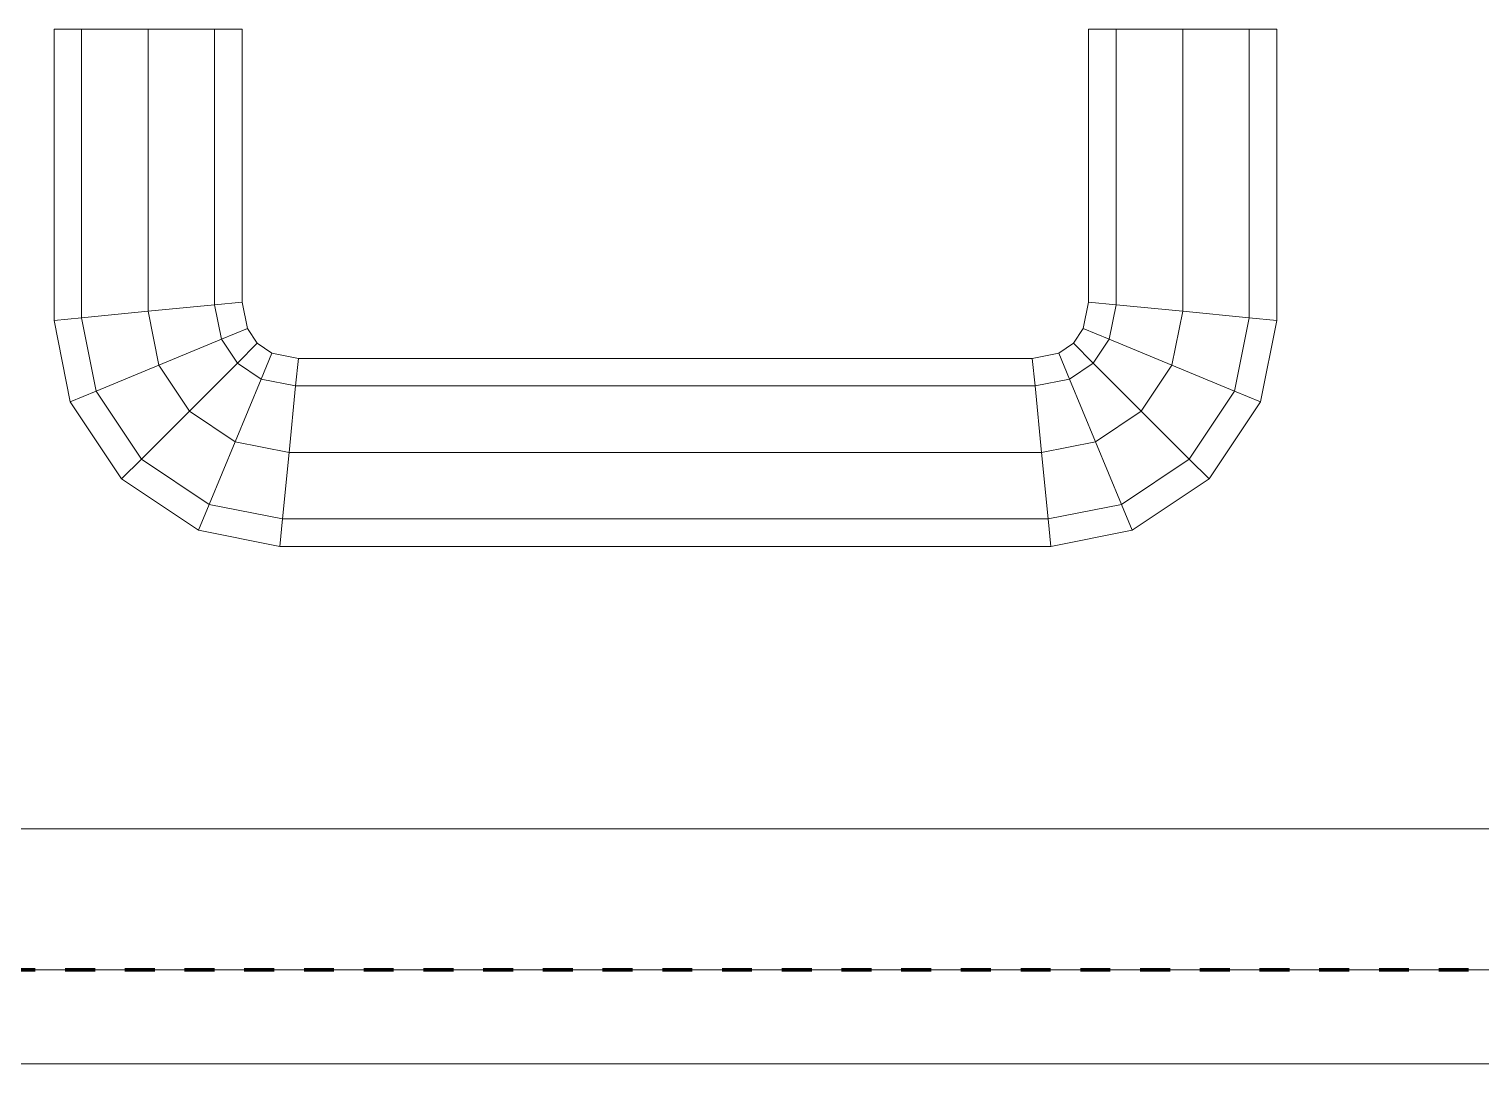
# Model space of a CAD drawing. Header units: millimetres. Extents: x -5300 to 98858, y -5196 to 93886.
# Drawn here: x 24129.7 to 24284.1, y 43005 to 43115 of the extents above; entities that cross this region are included whole.
import ezdxf

# ---------------------------------------------------------------- set-up
doc = ezdxf.new("R2010")
doc.units = ezdxf.units.MM
doc.linetypes.add('Штрих', pattern=[6.35, 3.175, -3.175])
doc.linetypes.add('Штрих_2_', pattern=[6.35, 3.175, -3.175])
for name, color, linetype, lineweight, true_color in [('_Разделитель помещений_', 4, 'Штрих', 70, 0x00ffff), ('Двери', 7, 'Continuous', 18, 0x7f7f7f), ('Стены', 7, 'Continuous', 18, 0x7f7f7f)]:
    doc.layers.add(name, color=color, linetype=linetype, lineweight=lineweight, true_color=true_color)

# ---------------------------------------------------------------- blocks, each defined once
blk = doc.blocks.new('СТВ_Перегородка_Кирпич 47552 - СТВ_Перегородка_Кирпич-242162-Подвал')
at = {"layer": 'Стены', "color": 254, "true_color": 0xd4d4d4}
for p, q in [((21750, 43030), (27250, 43030)), ((21750, 43030), (27250, 43030)), ((27250, 43030), (21750, 43030)), ((21750, 43030), (27250, 43030)), ((27250, 43030), (21750, 43030)), ((27235, 43030), (21765, 43030)), ((23590.37, 43030), (25290.37, 43030)), ((25290.37, 43030), (23590.37, 43030)), ((25290.37, 43030), (23590.37, 43030)), ((23590.37, 43030), (25290.37, 43030)), ((23590.37, 43030), (25290.37, 43030)), ((25290.37, 43030), (23590.37, 43030)), ((23590.37, 43030), (25290.37, 43030)), ((25290.37, 43030), (23590.37, 43030)), ((21750, 43015), (27250, 43015)), ((27250, 43015), (21750, 43015)), ((21765, 43015), (27235, 43015)), ((23590.37, 43015), (25290.37, 43015)), ((25290.37, 43015), (23590.37, 43015)), ((25290.37, 43015), (23590.37, 43015)), ((23590.37, 43015), (25290.37, 43015))]:
    blk.add_line(p, q, dxfattribs=at)
blk = doc.blocks.new('СТВ_Перегородка_Кирпич 47552 - СТВ_Перегородка_Кирпич 47552-242166-Подвал')
blk.add_blockref('СТВ_Перегородка_Кирпич 47552 - СТВ_Перегородка_Кирпич-242162-Подвал', (0, 0))
blk = doc.blocks.new('Д-29 - Д-29-242171-Подвал')
at = {"layer": 'Двери', "color": 254, "true_color": 0xd4d4d4}
for p, q in [((24132.37, 43084.02), (24132.37, 43115)), ((24132.37, 43115), (24135.3, 43115)), ((24135.3, 43115), (24132.37, 43115)), ((24132.37, 43115), (24132.37, 43084.02)), ((24132.37, 43115), (24135.3, 43115)), ((24135.3, 43115), (24132.37, 43115)), ((24135.3, 43115), (24135.3, 43084.3)), ((24135.3, 43084.3), (24135.3, 43115)), ((24135.3, 43115), (24142.37, 43115)), ((24142.37, 43115), (24135.3, 43115)), ((24135.3, 43084.3), (24135.3, 43115)), ((24135.3, 43115), (24142.37, 43115)), ((24142.37, 43115), (24135.3, 43115)), ((24135.3, 43115), (24135.3, 43084.3)), ((24142.37, 43115), (24149.44, 43115)), ((24149.44, 43115), (24142.37, 43115)), ((24142.37, 43115), (24142.37, 43085)), ((24142.37, 43085), (24142.37, 43115)), ((24149.44, 43115), (24142.37, 43115)), ((24142.37, 43115), (24142.37, 43085)), ((24142.37, 43085), (24142.37, 43115)), ((24142.37, 43115), (24149.44, 43115)), ((24149.44, 43115), (24152.37, 43115)), ((24152.37, 43115), (24149.44, 43115)), ((24149.44, 43085.7), (24149.44, 43115)), ((24152.37, 43115), (24149.44, 43115)), ((24149.44, 43115), (24149.44, 43085.7)), ((24149.44, 43085.7), (24149.44, 43115)), ((24149.44, 43115), (24152.37, 43115)), ((24149.44, 43115), (24149.44, 43085.7)), ((24152.37, 43085.98), (24152.37, 43115)), ((24152.37, 43115), (24152.37, 43085.98)), ((24242.37, 43085.98), (24242.37, 43115)), ((24242.37, 43115), (24245.3, 43115)), ((24242.37, 43115), (24242.37, 43085.98)), ((24245.3, 43115), (24242.37, 43115)), ((24245.3, 43085.7), (24245.3, 43115)), ((24245.3, 43115), (24252.37, 43115)), ((24245.3, 43115), (24245.3, 43085.7)), ((24252.37, 43115), (24245.3, 43115)), ((24245.3, 43115), (24245.3, 43085.7)), ((24245.3, 43085.7), (24245.3, 43115)), ((24252.37, 43085), (24252.37, 43115)), ((24252.37, 43115), (24259.44, 43115)), ((24252.37, 43115), (24252.37, 43085)), ((24259.44, 43115), (24252.37, 43115)), ((24252.37, 43115), (24252.37, 43085)), ((24252.37, 43085), (24252.37, 43115)), ((24259.44, 43084.3), (24259.44, 43115)), ((24259.44, 43115), (24262.37, 43115)), ((24259.44, 43115), (24259.44, 43084.3)), ((24262.37, 43115), (24259.44, 43115)), ((24259.44, 43115), (24259.44, 43084.3)), ((24259.44, 43084.3), (24259.44, 43115)), ((24262.37, 43115), (24262.37, 43084.02)), ((24262.37, 43084.02), (24262.37, 43115)), ((24142.37, 43085), (24149.44, 43085.7)), ((24149.44, 43085.7), (24142.37, 43085)), ((24142.37, 43085), (24149.44, 43085.7)), ((24149.44, 43085.7), (24142.37, 43085)), ((24149.44, 43085.7), (24152.37, 43085.98)), ((24152.37, 43085.98), (24149.44, 43085.7)), ((24149.44, 43085.7), (24152.37, 43085.98)), ((24152.37, 43085.98), (24149.44, 43085.7)), ((24149.44, 43085.7), (24150.17, 43082.02)), ((24150.17, 43082.02), (24149.44, 43085.7)), ((24150.17, 43082.02), (24149.44, 43085.7)), ((24149.44, 43085.7), (24150.17, 43082.02)), ((24152.37, 43085.98), (24152.93, 43083.16)), ((24152.93, 43083.16), (24152.37, 43085.98)), ((24241.8, 43083.16), (24242.37, 43085.98)), ((24242.37, 43085.98), (24241.8, 43083.16)), ((24245.3, 43085.7), (24242.37, 43085.98)), ((24242.37, 43085.98), (24245.3, 43085.7)), ((24242.37, 43085.98), (24245.3, 43085.7)), ((24245.3, 43085.7), (24242.37, 43085.98)), ((24244.56, 43082.02), (24245.3, 43085.7)), ((24245.3, 43085.7), (24244.56, 43082.02)), ((24245.3, 43085.7), (24244.56, 43082.02)), ((24244.56, 43082.02), (24245.3, 43085.7)), ((24252.37, 43085), (24245.3, 43085.7)), ((24245.3, 43085.7), (24252.37, 43085)), ((24245.3, 43085.7), (24252.37, 43085)), ((24252.37, 43085), (24245.3, 43085.7)), ((24132.37, 43084.02), (24135.3, 43084.3)), ((24135.3, 43084.3), (24132.37, 43084.02)), ((24135.3, 43084.3), (24132.37, 43084.02)), ((24132.37, 43084.02), (24135.3, 43084.3)), ((24135.3, 43084.3), (24142.37, 43085)), ((24142.37, 43085), (24135.3, 43084.3)), ((24142.37, 43085), (24135.3, 43084.3)), ((24135.3, 43084.3), (24142.37, 43085)), ((24135.3, 43084.3), (24136.85, 43076.5)), ((24136.85, 43076.5), (24135.3, 43084.3)), ((24136.85, 43076.5), (24135.3, 43084.3)), ((24135.3, 43084.3), (24136.85, 43076.5)), ((24142.37, 43085), (24143.51, 43079.26)), ((24143.51, 43079.26), (24142.37, 43085)), ((24143.51, 43079.26), (24142.37, 43085)), ((24142.37, 43085), (24143.51, 43079.26)), ((24251.22, 43079.26), (24252.37, 43085)), ((24252.37, 43085), (24251.22, 43079.26)), ((24252.37, 43085), (24251.22, 43079.26)), ((24251.22, 43079.26), (24252.37, 43085)), ((24259.44, 43084.3), (24252.37, 43085)), ((24252.37, 43085), (24259.44, 43084.3)), ((24252.37, 43085), (24259.44, 43084.3)), ((24259.44, 43084.3), (24252.37, 43085)), ((24257.89, 43076.5), (24259.44, 43084.3)), ((24259.44, 43084.3), (24257.89, 43076.5)), ((24259.44, 43084.3), (24257.89, 43076.5)), ((24257.89, 43076.5), (24259.44, 43084.3)), ((24262.37, 43084.02), (24259.44, 43084.3)), ((24259.44, 43084.3), (24262.37, 43084.02)), ((24259.44, 43084.3), (24262.37, 43084.02)), ((24262.37, 43084.02), (24259.44, 43084.3)), ((24134.09, 43075.36), (24132.37, 43084.02)), ((24132.37, 43084.02), (24134.09, 43075.36)), ((24150.17, 43082.02), (24152.93, 43083.16)), ((24152.93, 43083.16), (24150.17, 43082.02)), ((24152.93, 43083.16), (24150.17, 43082.02)), ((24150.17, 43082.02), (24152.93, 43083.16)), ((24152.93, 43083.16), (24153.97, 43081.6)), ((24153.97, 43081.6), (24152.93, 43083.16)), ((24240.76, 43081.6), (24241.8, 43083.16)), ((24241.8, 43083.16), (24240.76, 43081.6)), ((24244.56, 43082.02), (24241.8, 43083.16)), ((24241.8, 43083.16), (24244.56, 43082.02)), ((24241.8, 43083.16), (24244.56, 43082.02)), ((24244.56, 43082.02), (24241.8, 43083.16)), ((24262.37, 43084.02), (24260.64, 43075.36)), ((24260.64, 43075.36), (24262.37, 43084.02)), ((24143.51, 43079.26), (24150.17, 43082.02)), ((24150.17, 43082.02), (24143.51, 43079.26)), ((24150.17, 43082.02), (24143.51, 43079.26)), ((24143.51, 43079.26), (24150.17, 43082.02)), ((24150.17, 43082.02), (24151.86, 43079.49)), ((24151.86, 43079.49), (24150.17, 43082.02)), ((24151.86, 43079.49), (24150.17, 43082.02)), ((24150.17, 43082.02), (24151.86, 43079.49)), ((24151.86, 43079.49), (24153.97, 43081.6)), ((24153.97, 43081.6), (24151.86, 43079.49)), ((24153.97, 43081.6), (24151.86, 43079.49)), ((24151.86, 43079.49), (24153.97, 43081.6)), ((24153.97, 43081.6), (24155.53, 43080.56)), ((24155.53, 43080.56), (24153.97, 43081.6)), ((24239.2, 43080.56), (24240.76, 43081.6)), ((24240.76, 43081.6), (24239.2, 43080.56)), ((24242.87, 43079.49), (24240.76, 43081.6)), ((24240.76, 43081.6), (24242.87, 43079.49)), ((24240.76, 43081.6), (24242.87, 43079.49)), ((24242.87, 43079.49), (24240.76, 43081.6)), ((24242.87, 43079.49), (24244.56, 43082.02)), ((24244.56, 43082.02), (24242.87, 43079.49)), ((24244.56, 43082.02), (24242.87, 43079.49)), ((24242.87, 43079.49), (24244.56, 43082.02)), ((24251.22, 43079.26), (24244.56, 43082.02)), ((24244.56, 43082.02), (24251.22, 43079.26)), ((24244.56, 43082.02), (24251.22, 43079.26)), ((24251.22, 43079.26), (24244.56, 43082.02)), ((24154.39, 43077.8), (24155.53, 43080.56)), ((24155.53, 43080.56), (24154.39, 43077.8)), ((24155.53, 43080.56), (24154.39, 43077.8)), ((24154.39, 43077.8), (24155.53, 43080.56)), ((24155.53, 43080.56), (24158.35, 43080)), ((24158.35, 43080), (24155.53, 43080.56)), ((24158.06, 43077.07), (24158.35, 43080)), ((24158.35, 43080), (24158.06, 43077.07)), ((24158.35, 43080), (24158.06, 43077.07)), ((24158.06, 43077.07), (24158.35, 43080)), ((24158.35, 43080), (24236.38, 43080)), ((24236.38, 43080), (24158.35, 43080)), ((24236.38, 43080), (24239.2, 43080.56)), ((24239.2, 43080.56), (24236.38, 43080)), ((24236.67, 43077.07), (24236.38, 43080)), ((24236.38, 43080), (24236.67, 43077.07)), ((24236.38, 43080), (24236.67, 43077.07)), ((24236.67, 43077.07), (24236.38, 43080)), ((24240.35, 43077.8), (24239.2, 43080.56)), ((24239.2, 43080.56), (24240.35, 43077.8)), ((24239.2, 43080.56), (24240.35, 43077.8)), ((24240.35, 43077.8), (24239.2, 43080.56)), ((24136.85, 43076.5), (24143.51, 43079.26)), ((24143.51, 43079.26), (24136.85, 43076.5)), ((24143.51, 43079.26), (24136.85, 43076.5)), ((24136.85, 43076.5), (24143.51, 43079.26)), ((24143.51, 43079.26), (24146.76, 43074.39)), ((24146.76, 43074.39), (24143.51, 43079.26)), ((24146.76, 43074.39), (24143.51, 43079.26)), ((24143.51, 43079.26), (24146.76, 43074.39)), ((24146.76, 43074.39), (24151.86, 43079.49)), ((24151.86, 43079.49), (24146.76, 43074.39)), ((24151.86, 43079.49), (24146.76, 43074.39)), ((24146.76, 43074.39), (24151.86, 43079.49)), ((24151.86, 43079.49), (24154.39, 43077.8)), ((24154.39, 43077.8), (24151.86, 43079.49)), ((24154.39, 43077.8), (24151.86, 43079.49)), ((24151.86, 43079.49), (24154.39, 43077.8)), ((24240.35, 43077.8), (24242.87, 43079.49)), ((24242.87, 43079.49), (24240.35, 43077.8)), ((24242.87, 43079.49), (24240.35, 43077.8)), ((24240.35, 43077.8), (24242.87, 43079.49)), ((24247.97, 43074.39), (24242.87, 43079.49)), ((24242.87, 43079.49), (24247.97, 43074.39)), ((24242.87, 43079.49), (24247.97, 43074.39)), ((24247.97, 43074.39), (24242.87, 43079.49)), ((24247.97, 43074.39), (24251.22, 43079.26)), ((24251.22, 43079.26), (24247.97, 43074.39)), ((24251.22, 43079.26), (24247.97, 43074.39)), ((24247.97, 43074.39), (24251.22, 43079.26)), ((24257.89, 43076.5), (24251.22, 43079.26)), ((24251.22, 43079.26), (24257.89, 43076.5)), ((24251.22, 43079.26), (24257.89, 43076.5)), ((24257.89, 43076.5), (24251.22, 43079.26)), ((24134.09, 43075.36), (24136.85, 43076.5)), ((24136.85, 43076.5), (24134.09, 43075.36)), ((24136.85, 43076.5), (24134.09, 43075.36)), ((24134.09, 43075.36), (24136.85, 43076.5)), ((24136.85, 43076.5), (24141.66, 43069.3)), ((24141.66, 43069.3), (24136.85, 43076.5)), ((24141.66, 43069.3), (24136.85, 43076.5)), ((24136.85, 43076.5), (24141.66, 43069.3)), ((24151.63, 43071.14), (24154.39, 43077.8)), ((24154.39, 43077.8), (24151.63, 43071.14)), ((24154.39, 43077.8), (24151.63, 43071.14)), ((24151.63, 43071.14), (24154.39, 43077.8)), ((24154.39, 43077.8), (24158.06, 43077.07)), ((24158.06, 43077.07), (24154.39, 43077.8)), ((24158.06, 43077.07), (24154.39, 43077.8)), ((24154.39, 43077.8), (24158.06, 43077.07)), ((24157.37, 43070), (24158.06, 43077.07)), ((24158.06, 43077.07), (24157.37, 43070)), ((24158.06, 43077.07), (24157.37, 43070)), ((24157.37, 43070), (24158.06, 43077.07)), ((24158.06, 43077.07), (24236.67, 43077.07)), ((24236.67, 43077.07), (24158.06, 43077.07)), ((24236.67, 43077.07), (24158.06, 43077.07)), ((24158.06, 43077.07), (24236.67, 43077.07)), ((24236.67, 43077.07), (24240.35, 43077.8)), ((24240.35, 43077.8), (24236.67, 43077.07)), ((24240.35, 43077.8), (24236.67, 43077.07)), ((24236.67, 43077.07), (24240.35, 43077.8)), ((24237.37, 43070), (24236.67, 43077.07)), ((24236.67, 43077.07), (24237.37, 43070)), ((24236.67, 43077.07), (24237.37, 43070)), ((24237.37, 43070), (24236.67, 43077.07)), ((24243.11, 43071.14), (24240.35, 43077.8)), ((24240.35, 43077.8), (24243.11, 43071.14)), ((24240.35, 43077.8), (24243.11, 43071.14)), ((24243.11, 43071.14), (24240.35, 43077.8)), ((24253.07, 43069.3), (24257.89, 43076.5)), ((24257.89, 43076.5), (24253.07, 43069.3)), ((24257.89, 43076.5), (24253.07, 43069.3)), ((24253.07, 43069.3), (24257.89, 43076.5)), ((24260.64, 43075.36), (24257.89, 43076.5)), ((24257.89, 43076.5), (24260.64, 43075.36)), ((24257.89, 43076.5), (24260.64, 43075.36)), ((24260.64, 43075.36), (24257.89, 43076.5)), ((24139.55, 43067.18), (24134.09, 43075.36)), ((24134.09, 43075.36), (24139.55, 43067.18)), ((24260.64, 43075.36), (24255.18, 43067.18)), ((24255.18, 43067.18), (24260.64, 43075.36)), ((24141.66, 43069.3), (24146.76, 43074.39)), ((24146.76, 43074.39), (24141.66, 43069.3)), ((24146.76, 43074.39), (24141.66, 43069.3)), ((24141.66, 43069.3), (24146.76, 43074.39)), ((24146.76, 43074.39), (24151.63, 43071.14)), ((24151.63, 43071.14), (24146.76, 43074.39)), ((24151.63, 43071.14), (24146.76, 43074.39)), ((24146.76, 43074.39), (24151.63, 43071.14)), ((24243.11, 43071.14), (24247.97, 43074.39)), ((24247.97, 43074.39), (24243.11, 43071.14)), ((24247.97, 43074.39), (24243.11, 43071.14)), ((24243.11, 43071.14), (24247.97, 43074.39)), ((24253.07, 43069.3), (24247.97, 43074.39)), ((24247.97, 43074.39), (24253.07, 43069.3)), ((24247.97, 43074.39), (24253.07, 43069.3)), ((24253.07, 43069.3), (24247.97, 43074.39)), ((24148.87, 43064.48), (24151.63, 43071.14)), ((24151.63, 43071.14), (24148.87, 43064.48)), ((24151.63, 43071.14), (24148.87, 43064.48)), ((24148.87, 43064.48), (24151.63, 43071.14)), ((24151.63, 43071.14), (24157.37, 43070)), ((24157.37, 43070), (24151.63, 43071.14)), ((24157.37, 43070), (24151.63, 43071.14)), ((24151.63, 43071.14), (24157.37, 43070)), ((24237.37, 43070), (24243.11, 43071.14)), ((24243.11, 43071.14), (24237.37, 43070)), ((24243.11, 43071.14), (24237.37, 43070)), ((24237.37, 43070), (24243.11, 43071.14)), ((24245.87, 43064.48), (24243.11, 43071.14)), ((24243.11, 43071.14), (24245.87, 43064.48)), ((24243.11, 43071.14), (24245.87, 43064.48)), ((24245.87, 43064.48), (24243.11, 43071.14)), ((24139.55, 43067.18), (24141.66, 43069.3)), ((24141.66, 43069.3), (24139.55, 43067.18)), ((24141.66, 43069.3), (24139.55, 43067.18)), ((24139.55, 43067.18), (24141.66, 43069.3)), ((24141.66, 43069.3), (24148.87, 43064.48)), ((24148.87, 43064.48), (24141.66, 43069.3)), ((24148.87, 43064.48), (24141.66, 43069.3)), ((24141.66, 43069.3), (24148.87, 43064.48)), ((24156.67, 43062.93), (24157.37, 43070)), ((24157.37, 43070), (24156.67, 43062.93)), ((24157.37, 43070), (24156.67, 43062.93)), ((24156.67, 43062.93), (24157.37, 43070)), ((24157.37, 43070), (24237.37, 43070)), ((24237.37, 43070), (24157.37, 43070)), ((24237.37, 43070), (24157.37, 43070)), ((24157.37, 43070), (24237.37, 43070)), ((24238.06, 43062.93), (24237.37, 43070)), ((24237.37, 43070), (24238.06, 43062.93)), ((24237.37, 43070), (24238.06, 43062.93)), ((24238.06, 43062.93), (24237.37, 43070)), ((24245.87, 43064.48), (24253.07, 43069.3)), ((24253.07, 43069.3), (24245.87, 43064.48)), ((24253.07, 43069.3), (24245.87, 43064.48)), ((24245.87, 43064.48), (24253.07, 43069.3)), ((24255.18, 43067.18), (24253.07, 43069.3)), ((24253.07, 43069.3), (24255.18, 43067.18)), ((24253.07, 43069.3), (24255.18, 43067.18)), ((24255.18, 43067.18), (24253.07, 43069.3)), ((24147.72, 43061.72), (24139.55, 43067.18)), ((24139.55, 43067.18), (24147.72, 43061.72)), ((24255.18, 43067.18), (24247.01, 43061.72)), ((24247.01, 43061.72), (24255.18, 43067.18)), ((24147.72, 43061.72), (24148.87, 43064.48)), ((24148.87, 43064.48), (24147.72, 43061.72)), ((24148.87, 43064.48), (24147.72, 43061.72)), ((24147.72, 43061.72), (24148.87, 43064.48)), ((24148.87, 43064.48), (24156.67, 43062.93)), ((24156.67, 43062.93), (24148.87, 43064.48)), ((24156.67, 43062.93), (24148.87, 43064.48)), ((24148.87, 43064.48), (24156.67, 43062.93)), ((24238.06, 43062.93), (24245.87, 43064.48)), ((24245.87, 43064.48), (24238.06, 43062.93)), ((24245.87, 43064.48), (24238.06, 43062.93)), ((24238.06, 43062.93), (24245.87, 43064.48)), ((24247.01, 43061.72), (24245.87, 43064.48)), ((24245.87, 43064.48), (24247.01, 43061.72)), ((24245.87, 43064.48), (24247.01, 43061.72)), ((24247.01, 43061.72), (24245.87, 43064.48)), ((24156.38, 43060), (24156.67, 43062.93)), ((24156.67, 43062.93), (24156.38, 43060)), ((24156.67, 43062.93), (24156.38, 43060)), ((24156.38, 43060), (24156.67, 43062.93)), ((24156.67, 43062.93), (24238.06, 43062.93)), ((24238.06, 43062.93), (24156.67, 43062.93)), ((24238.06, 43062.93), (24156.67, 43062.93)), ((24156.67, 43062.93), (24238.06, 43062.93)), ((24238.35, 43060), (24238.06, 43062.93)), ((24238.06, 43062.93), (24238.35, 43060)), ((24238.06, 43062.93), (24238.35, 43060)), ((24238.35, 43060), (24238.06, 43062.93)), ((24156.38, 43060), (24147.72, 43061.72)), ((24147.72, 43061.72), (24156.38, 43060)), ((24247.01, 43061.72), (24238.35, 43060)), ((24238.35, 43060), (24247.01, 43061.72)), ((24238.35, 43060), (24156.38, 43060)), ((24156.38, 43060), (24238.35, 43060)), ((25290.37, 43015), (23590.37, 43015)), ((23590.37, 43015), (25290.37, 43015)), ((23590.37, 43015), (25290.37, 43015)), ((25290.37, 43015), (23590.37, 43015)), ((25190.37, 43015), (23690.37, 43015)), ((23690.37, 43015), (25190.37, 43015)), ((25190.37, 43015), (23690.37, 43015)), ((23690.37, 43015), (25190.37, 43015)), ((23590.37, 43005), (25290.37, 43005)), ((25290.37, 43005), (23590.37, 43005)), ((25190.37, 43005), (23690.37, 43005)), ((23690.37, 43005), (25190.37, 43005))]:
    blk.add_line(p, q, dxfattribs=at)
blk = doc.blocks.new('Д-29 - Д-29-242175-Подвал')
blk.add_blockref('Д-29 - Д-29-242171-Подвал', (0, 0))

msp = doc.modelspace()

# ---------------------------------------------------------------- linework, layer by layer
at = {"layer": '_Разделитель помещений_', "color": 131, "linetype": 'Штрих_2_', "true_color": 0xaaffff}
msp.add_line((21765, 43015), (27235, 43015), dxfattribs=at)

# ---------------------------------------------------------------- block references
at = {"layer": 'Двери', "color": 254, "true_color": 0xd4d4d4}
msp.add_blockref('Д-29 - Д-29-242175-Подвал', (0, 0), dxfattribs=at)
at = {"layer": 'Стены', "color": 254, "true_color": 0xd4d4d4}
msp.add_blockref('СТВ_Перегородка_Кирпич 47552 - СТВ_Перегородка_Кирпич 47552-242166-Подвал', (0, 0), dxfattribs=at)

doc.saveas('drawing.dxf')
